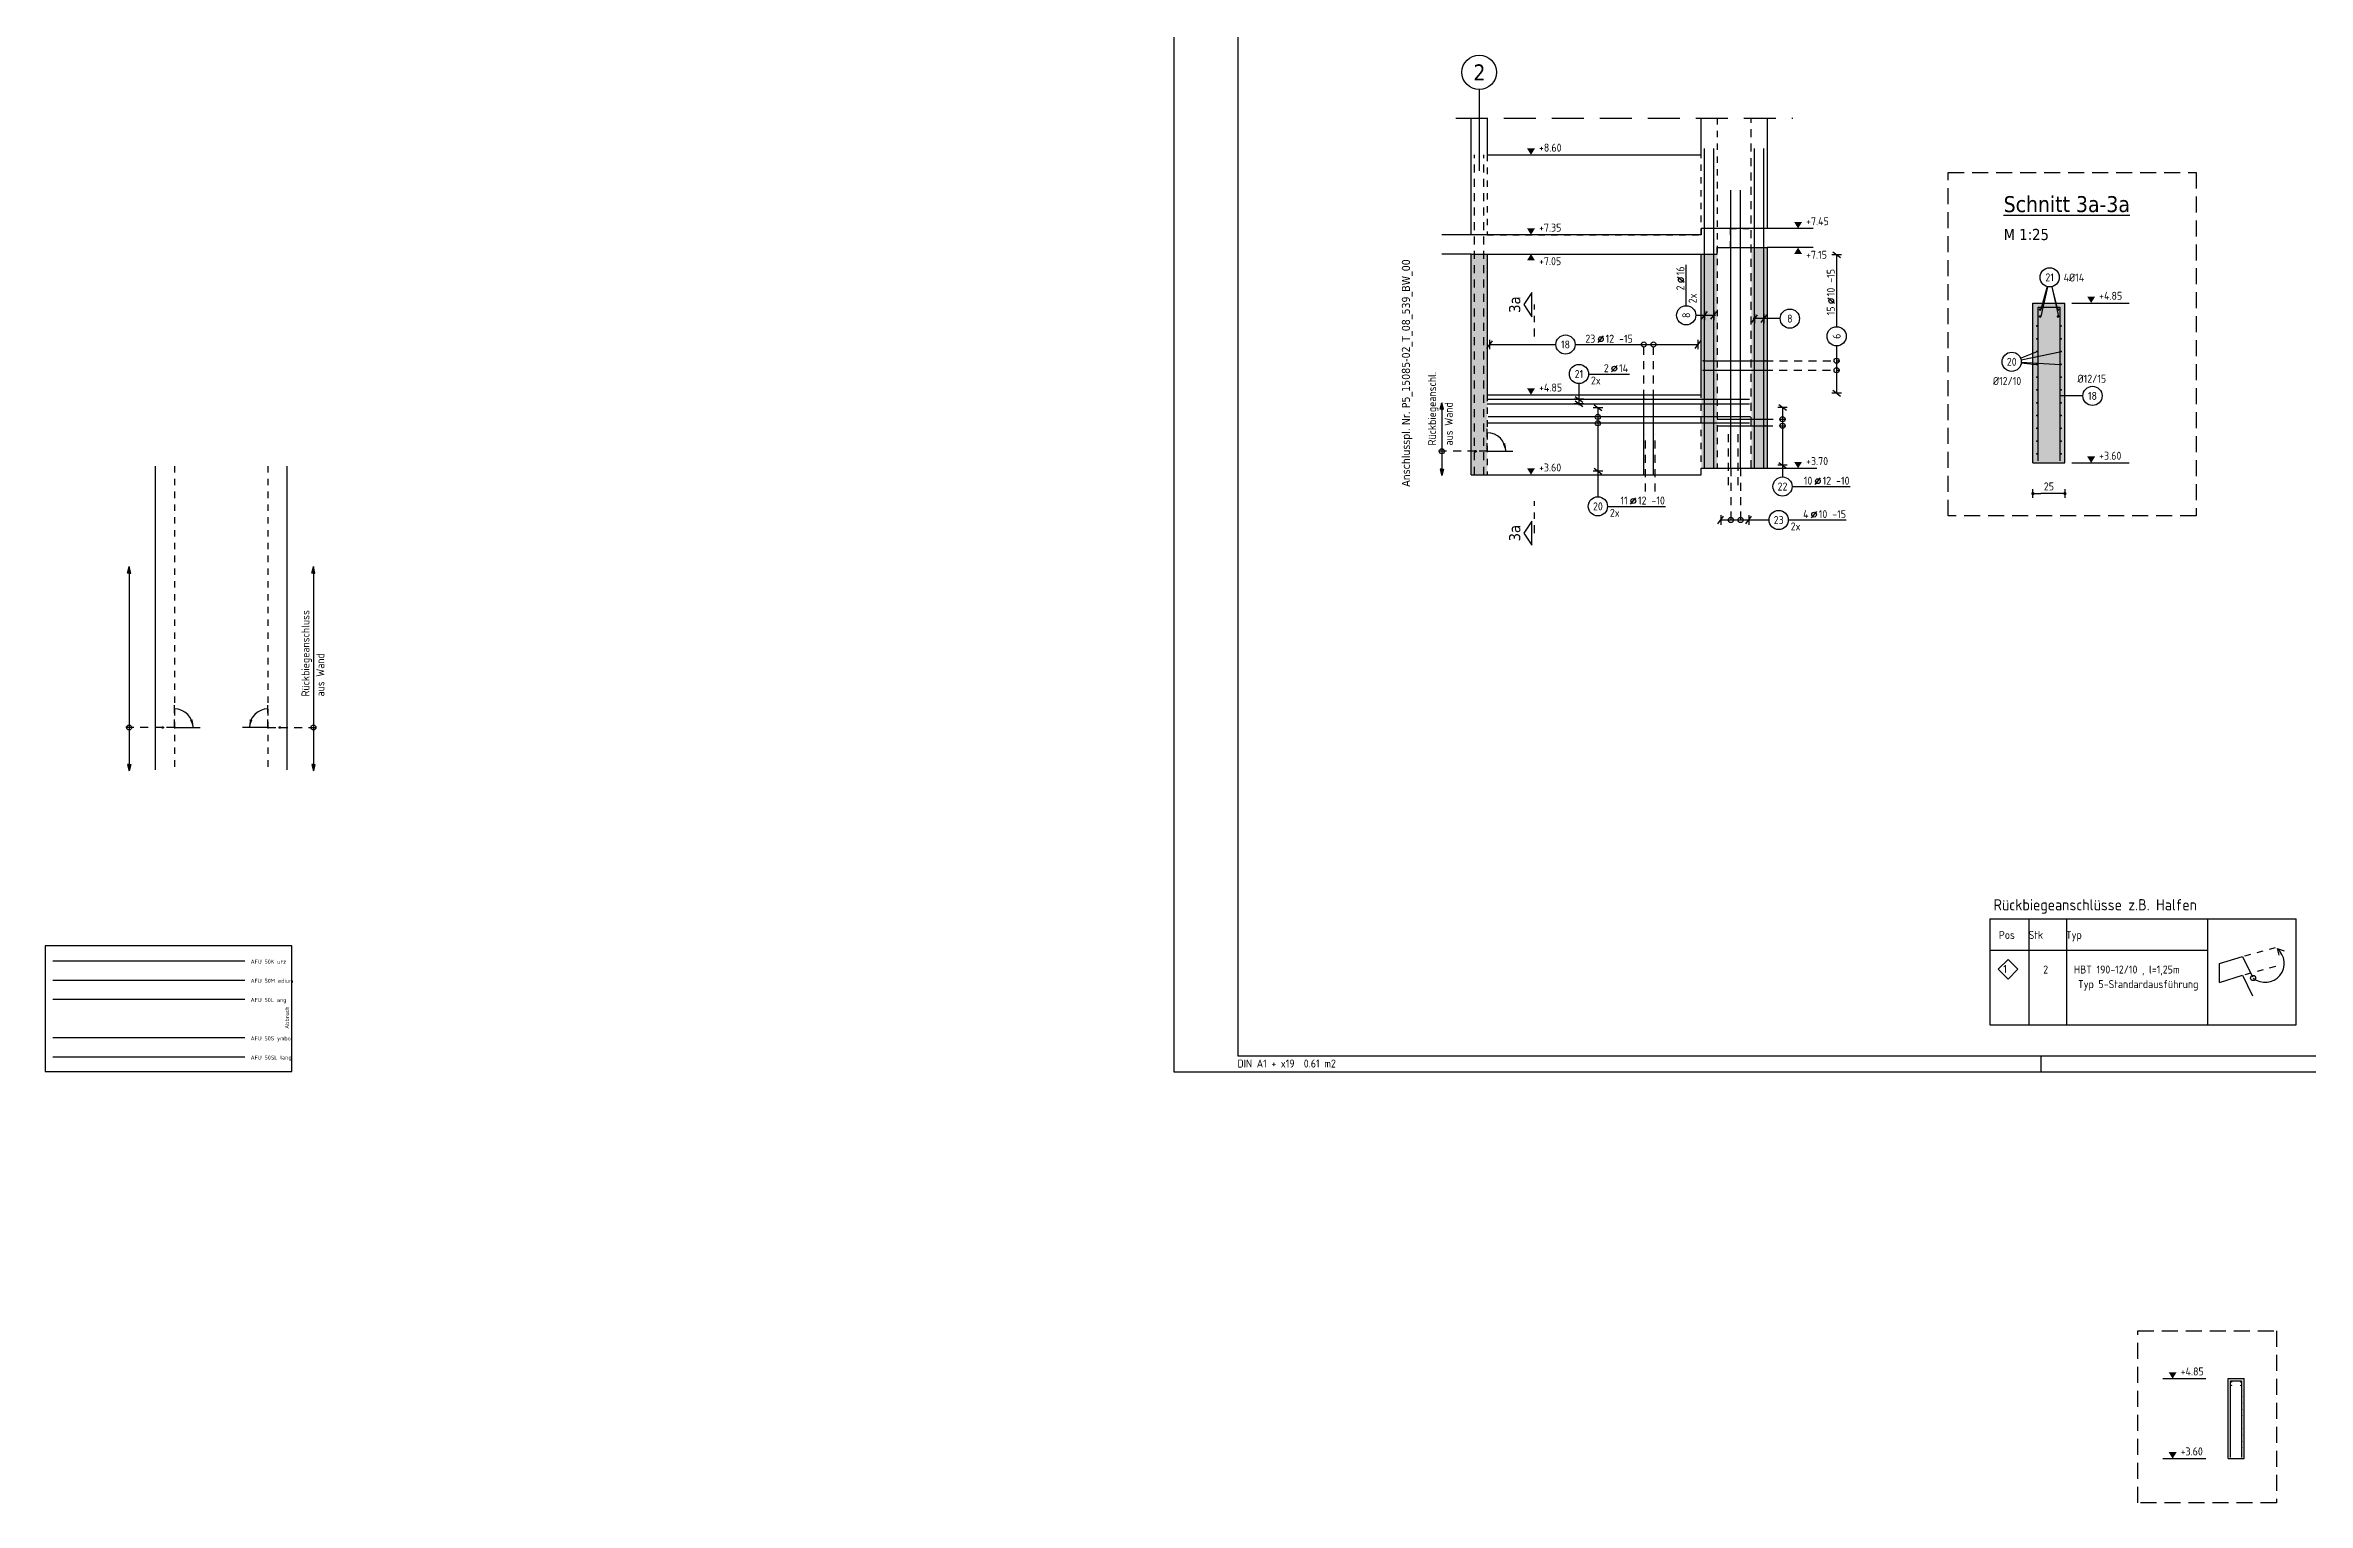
# Model space of a CAD drawing. Extents: x -17.6 to 69.1, y -6.7 to 29.7.
# Drawn here: x -17.63 to 17.72, y -6.74 to 16.05 of the extents above; entities that cross this region are included whole.
import ezdxf
from ezdxf.enums import TextEntityAlignment as Align

# ---------------------------------------------------------------- set-up
doc = ezdxf.new("R2010")
doc.units = 0
doc.header["$LTSCALE"] = 0.5
for name, pattern in [('AUSGEZOGEN', [1000.01, 1000, 0.01]), ('DASHDOTSMALL', [1.05, 0.5, -0.25, 0.05, -0.25]), ('DASHEDX2', [1.5, 1, -0.5]), ('DOT', [0.175, 0.05, -0.125]), ('HIDDEN', [0.375, 0.25, -0.125]), ('PUNKT', [0.175, 0.05, -0.125]), ('STRICHLINIE', [0.75, 0.5, -0.25]), ('STRICHPUNKT2', [0.55, 0.25, -0.125, 0.05, -0.125]), ('VERDECKT', [0.375, 0.25, -0.125])]:
    doc.linetypes.add(name, pattern=pattern)
for name, color, linetype in [('ACHSEN', 7, 'Continuous'), ('AFU', 7, 'Continuous'), ('BETON', 7, 'Continuous'), ('DETAIL', 7, 'Continuous'), ('DRUEBER', 7, 'Continuous'), ('grau_mittel', 7, 'Continuous'), ('HBT', 7, 'Continuous'), ('HILFE', 7, 'Continuous'), ('koten', 7, 'Continuous'), ('MASSE', 7, 'Continuous'), ('OBJEKT', 7, 'Continuous'), ('RAHMEN', 7, 'Continuous'), ('RND', 7, 'Continuous'), ('SCHNITTE', 7, 'Continuous'), ('SFP_Achsen', 7, 'Continuous'), ('TEXT', 7, 'Continuous'), ('VERDECKT', 7, 'Continuous')]:
    doc.layers.add(name, color=color, linetype=linetype)
doc.styles.add('helv', font='tahoma.ttf')
doc.styles.add('liste', font='isocp-e.shx')
doc.styles.add('txt', font='isocp.shx')
doc.linetypes.add('ABBRUCH', pattern='A,0.15,-0.15,["x",Standard,S=0.07,R=0,X=-0.1,Y=-0.0238],-0.005', length=0.305)
doc.linetypes.add('AFU_50K', pattern='A,0.15,["/",Standard,S=0.2,R=0,X=-0.01,Y=-0.1],0.07,["/",Standard,S=0.2,R=0,X=-0.01,Y=-0.1],0.15', length=0.37)
doc.linetypes.add('AFU_50L', pattern='A,0.75,["/",Standard,S=0.2,R=0,X=-0.01,Y=-0.1],0.07,["/",Standard,S=0.2,R=0,X=-0.01,Y=-0.1],0.75', length=1.57)
doc.linetypes.add('AFU_50M', pattern='A,0.45,["/",Standard,S=0.2,R=0,X=-0.01,Y=-0.1],0.07,["/",Standard,S=0.2,R=0,X=-0.01,Y=-0.1],0.45', length=0.97)
doc.linetypes.add('AFU_50S', pattern='A,0,-0.15,["/",Standard,S=0.2,R=0,X=-0.01,Y=-0.1],0,-0.07,["/",Standard,S=0.2,R=0,X=-0.01,Y=-0.1],-0.15', length=0.37)
doc.linetypes.add('AFU_50SL', pattern='A,0,-0.75,["/",Standard,S=0.2,R=0,X=-0.01,Y=-0.1],0,-0.07,["/",Standard,S=0.2,R=0,X=-0.01,Y=-0.1],-0.75', length=1.57)
doc.dimstyles.new('DOT_I', dxfattribs={"dimscale": 0.5, "dimtxt": 0.25, "dimasz": 0.25, "dimexe": 0.1, "dimexo": 0.3, "dimgap": 0.1, "dimtad": 1, "dimdec": 3, "dimzin": 3, "dimtxsty": 'txt', "dimblk": 'DOT', "dimblk1": 'DOT', "dimblk2": 'DOT', "dimsah": 1, "dimcen": 0.1, "dimse1": 1, "dimse2": 1, "dimazin": 0, "dimtfac": 1, "dimtdec": 4, "dimtix": 1, "dimtmove": 2, "dimatfit": 3, "dimfxl": 0, "dimtvp": 1, "dimtolj": 1, "dimtzin": 0, "dimarcsym": 0})

# ---------------------------------------------------------------- blocks, each defined once
blk = doc.blocks.new('okrd_o')
at = {"layer": 'koten', "color": 7, "linetype": 'Continuous'}
blk.add_solid([(-0.125, 0.202), (0.125, 0.202), (0, 0)], dxfattribs=at)
at = {"layer": 'koten', "style": 'txt'}
blk.add_attdef('OKRD', (0.25, 0.1), '', height=0.25, dxfattribs=at)
blk = doc.blocks.new('okrd_u')
at = {"layer": 'koten', "color": 7, "linetype": 'Continuous'}
blk.add_solid([(-0.125, -0.202), (0.125, -0.202), (0, 0)], dxfattribs=at)
at = {"layer": 'koten', "style": 'txt'}
blk.add_attdef('OKRD', (0.25, -0.35), '', height=0.25, dxfattribs=at)
blk = doc.blocks.new('A1-19-0')
at = {"layer": 'RAHMEN'}
for p, q in [((0, 59.4), (0, 0)), ((0, 0), (103.1, 0))]:
    blk.add_line(p, q, dxfattribs=at)
at = {"layer": 'RAHMEN', "color": 5}
for p, q in [((2, 58.9), (2, 0.5)), ((2, 0.5), (102.6, 0.5))]:
    blk.add_line(p, q, dxfattribs=at)
at = {"layer": 'RAHMEN', "color": 7}
blk.add_line((27.1, 0), (27.1, 0.5), dxfattribs=at)
at = {"layer": 'RAHMEN', "color": 7, "style": 'txt'}
blk.add_text('DIN A1 + x19  0.61 m2', height=0.25, dxfattribs=at).set_placement((1.989, 0.133))
blk = doc.blocks.new('PFEIL')
at = {"color": 7, "linetype": 'Continuous'}
blk.add_solid([(-1, -0.17), (-1, 0.17), (0, 0)], dxfattribs=at)
blk = doc.blocks.new('Pfeillinie')
at = {"layer": 'TEXT', "linetype": 'Continuous'}
blk.add_hatch(color=7, dxfattribs=at).paths.add_polyline_path([(0, 0), (-0.8, 0.2), (-0.8, 0), (-0.8, -0.2)])
at = {"layer": 'TEXT', "color": 7, "linetype": 'Continuous'}
for p, q in [((-0.8, 0), (-0.8, 0.2)), ((-0.8, 0.2), (0, 0)), ((-0.8, 0), (-0.8, -0.2)), ((-0.8, -0.2), (0, 0))]:
    blk.add_line(p, q, dxfattribs=at)
blk = doc.blocks.new('RND_LEI')
at = {"layer": 'RND', "color": 7, "linetype": 'Continuous'}
blk.add_line((1.022, 0.066), (1.19, 0.27), dxfattribs=at)
for centre, radius in [((0, 0), 0.3), ((1.106, 0.168), 0.075)]:
    blk.add_circle(centre, radius, dxfattribs=at)
at = {"layer": 'RND', "color": 7, "linetype": 'Continuous', "style": 'txt'}
blk.add_attdef('POSL', text='', height=0.25, dxfattribs=at).set_placement((0, 0), align=Align.MIDDLE)
blk.add_attdef('ANZ', text='', height=0.25, dxfattribs=at).set_placement((0.931, 0.057), align=Align.RIGHT)
for tag, p in [('DUM', (1.253, 0.057)), ('ABSTD', (1.674, 0.057)), ('POSTXT', (0.374, -0.327))]:
    blk.add_attdef(tag, p, '', height=0.25, dxfattribs=at)
blk = doc.blocks.new('lei_gre')
at = {"layer": 'RND', "color": 7, "linetype": 'Continuous'}
for p, q in [((-0.09, -0.12), (0.09, 0.12)), ((0, 0.15), (0, -0.15))]:
    blk.add_line(p, q, dxfattribs=at)
blk = doc.blocks.new('SCHN-2')
at = {"layer": 'SCHNITTE', "color": 6, "linetype": 'Continuous'}
blk.add_lwpolyline([(0.378, 0.088), (0, 0.34), (-0.378, 0.088)], close=True, dxfattribs=at)
at = {"layer": 'SCHNITTE', "color": 1, "linetype": 'DASHDOTSMALL', "style": 'helv'}
blk.add_attdef('SCHN-2', text='', height=0.35, dxfattribs=at).set_placement((0, 0.45), align=Align.CENTER)
blk = doc.blocks.new('DOT')
at = {"layer": 'MASSE', "color": 7, "linetype": 'Continuous'}
for p, q in [((0, 0), (-1, 0)), ((0, 0.54), (0, -0.54))]:
    blk.add_line(p, q, dxfattribs=at)
at = {"layer": 'MASSE', "color": 7, "linetype": 'Continuous', "const_width": 0.2}
blk.add_lwpolyline([(-0.1, 0, 1), (0.1, 0, 1)], format="xyb", close=True, dxfattribs=at)
blk = doc.blocks.new('*D23')
at = {"layer": 'Defpoints', "color": 0, "linetype": 'AUSGEZOGEN', "transparency": 16777216}
for p in [(13.423, 9.039), (13.423, 9.039), (13.923, 9.039)]:
    blk.add_point(p, dxfattribs=at)
at = {"layer": 'MASSE', "color": 0, "linetype": 'AUSGEZOGEN', "lineweight": -2, "transparency": 16777216}
blk.add_line((13.798, 9.039), (13.548, 9.039), dxfattribs=at)
at = {"layer": 'MASSE', "color": 0, "linetype": 'AUSGEZOGEN', "lineweight": -2, "transparency": 16777216, "xscale": 0.125, "yscale": 0.125, "zscale": 0.125, "rotation": 180}
blk.add_blockref('DOT', (13.423, 9.039), dxfattribs=at)
at = {"layer": 'MASSE', "color": 0, "linetype": 'AUSGEZOGEN', "lineweight": -2, "transparency": 16777216, "xscale": 0.125, "yscale": 0.125, "zscale": 0.125}
blk.add_blockref('DOT', (13.923, 9.039), dxfattribs=at)
at = {"layer": 'MASSE', "color": 0, "linetype": 'AUSGEZOGEN', "transparency": 16777216, "insert": (13.673, 9.151), "char_height": 0.125, "attachment_point": 5, "style": 'txt'}
blk.add_mtext('\\A1;25', dxfattribs=at)
blk = doc.blocks.new('RND_HIN')
at = {"layer": 'RND', "color": 7, "linetype": 'Continuous'}
blk.add_circle((0, 0), 0.3, dxfattribs=at)
at = {"layer": 'RND', "color": 7, "linetype": 'Continuous', "style": 'txt'}
blk.add_attdef('POSI', text='', height=0.25, dxfattribs=at).set_placement((0, 0), align=Align.MIDDLE)

msp = doc.modelspace()

# ---------------------------------------------------------------- hatches: boundary and pattern name
at = {"layer": 'grau_mittel'}
for points in [[(4.897, 12.784), (4.647, 12.784), (4.647, 9.334), (4.897, 9.334), (4.897, 10.584)], [(13.923, 12.018), (13.423, 12.018), (13.423, 9.518), (13.923, 9.518)]]:
    msp.add_hatch(color=61, dxfattribs=at).paths.add_polyline_path(points)
h = msp.add_hatch(color=61, dxfattribs=at)
h.paths.add_polyline_path([(9.022, 9.434), (9.272, 9.434), (9.272, 12.884), (9.022, 12.884)])
h.paths.add_polyline_path([(8.242, 10.584), (8.242, 9.434), (8.492, 9.434), (8.492, 12.784), (8.242, 12.784)])

# ---------------------------------------------------------------- linework, layer by layer
at = {"layer": 'ACHSEN', "color": 140, "linetype": 'AUSGEZOGEN'}
msp.add_line((4.772, 15.354), (4.772, 14.085), dxfattribs=at)
at = {"layer": 'AFU', "color": 8, "linetype": 'AFU_50L'}
for p, q in [((8.242, 13.084), (4.647, 13.084)), ((4.647, 9.334), (8.242, 9.334)), ((-14.515, 1.129), (-17.515, 1.129))]:
    msp.add_line(p, q, dxfattribs=at)
at = {"layer": 'AFU', "color": 8, "linetype": 'AFU_50M'}
for p, q in [((9.272, 13.184), (8.242, 13.184)), ((8.242, 13.184), (8.242, 13.084)), ((8.492, 12.884), (9.272, 12.884)), ((8.492, 12.784), (8.492, 12.884)), ((8.242, 9.434), (9.272, 9.434)), ((8.242, 9.334), (8.242, 9.434)), ((-14.515, 1.429), (-17.515, 1.429))]:
    msp.add_line(p, q, dxfattribs=at)
at = {"layer": 'AFU', "color": 8, "linetype": 'AFU_50K'}
for p, q in [((4.647, 12.784), (4.897, 12.784)), ((8.242, 12.784), (8.492, 12.784)), ((13.423, 9.518), (13.923, 9.518)), ((-14.515, 1.729), (-17.515, 1.729)), ((16.472, -6.047), (16.722, -6.047))]:
    msp.add_line(p, q, dxfattribs=at)
at = {"layer": 'AFU', "color": 8, "linetype": 'AFU_50S'}
msp.add_line((-14.515, 0.529), (-17.515, 0.529), dxfattribs=at)
at = {"layer": 'AFU', "color": 8, "linetype": 'AFU_50SL'}
msp.add_line((-14.515, 0.229), (-17.515, 0.229), dxfattribs=at)
at = {"layer": 'AFU', "color": 8, "linetype": 'ABBRUCH'}
msp.add_lwpolyline([(-17.633, 0.003), (-13.779, 0.003), (-13.779, 1.969), (-17.633, 1.969)], close=True, dxfattribs=at)
at = {"layer": 'BETON', "color": 6, "linetype": 'AUSGEZOGEN', "lineweight": -2}
for p, q in [((4.647, 13.084), (4.647, 14.91)), ((4.897, 14.91), (4.897, 14.334)), ((8.242, 14.334), (8.242, 14.91)), ((9.272, 14.91), (9.272, 13.184)), ((4.647, 9.334), (4.647, 12.784)), ((4.897, 12.784), (4.897, 10.584)), ((8.242, 10.584), (8.242, 12.784)), ((9.272, 12.884), (9.272, 9.434))]:
    msp.add_line(p, q, dxfattribs=at)
at = {"layer": 'BETON', "color": 6, "linetype": 'AUSGEZOGEN'}
for p, q in [((4.897, 14.334), (8.242, 14.334)), ((4.647, 13.084), (4.186, 13.084)), ((9.989, 13.184), (9.272, 13.184)), ((4.647, 12.784), (4.186, 12.784)), ((4.897, 12.784), (8.242, 12.784)), ((9.989, 12.884), (9.272, 12.884)), ((13.423, 9.518), (13.423, 12.018)), ((13.423, 12.018), (13.923, 12.018)), ((13.923, 9.518), (13.923, 12.018)), ((4.897, 10.584), (8.242, 10.584)), ((-15.913, 4.719), (-15.913, 9.469)), ((-13.853, 4.719), (-13.853, 9.469)), ((16.472, -4.797), (16.722, -4.797)), ((16.472, -6.047), (16.472, -4.797)), ((16.722, -6.047), (16.722, -4.797))]:
    msp.add_line(p, q, dxfattribs=at)
at = {"layer": 'DETAIL', "color": 102, "linetype": 'STRICHLINIE'}
for points in [[(12.099, 8.689), (12.099, 14.06), (15.975, 14.06), (15.975, 8.689)], [(15.063, -6.737), (15.063, -4.051), (17.229, -4.051), (17.229, -6.737)]]:
    msp.add_lwpolyline(points, close=True, dxfattribs=at)
at = {"layer": 'DRUEBER', "color": 7, "linetype": 'PUNKT', "lineweight": -2}
for p, q in [((8.492, 14.91), (8.492, 9.434)), ((4.897, 14.334), (4.897, 13.084)), ((8.242, 13.084), (8.242, 14.334)), ((8.692, 13.184), (8.692, 12.884)), ((4.897, 10.584), (4.897, 9.334)), ((8.242, 9.334), (8.242, 10.584))]:
    msp.add_line(p, q, dxfattribs=at)
at = {"layer": 'DRUEBER', "color": 7, "linetype": 'DOT'}
for p, q in [((4.897, 13.084), (8.242, 13.084)), ((8.692, 13.184), (9.022, 13.184)), ((8.692, 12.884), (9.022, 12.884)), ((-15.613, 9.469), (-15.613, 4.719)), ((-14.153, 9.469), (-14.153, 4.719))]:
    msp.add_line(p, q, dxfattribs=at)
at = {"layer": 'HBT', "color": 5, "linetype": 'Continuous'}
for p, q in [((12.748, 2.389), (17.537, 2.389)), ((12.748, 2.389), (12.748, 0.732)), ((12.748, 2.389), (17.537, 2.389)), ((17.537, 0.732), (17.537, 2.389)), ((12.748, 0.732), (17.537, 0.732)), ((12.748, 0.732), (17.537, 0.732))]:
    msp.add_line(p, q, dxfattribs=at)
at = {"layer": 'HILFE', "color": 102, "linetype": 'DASHEDX2'}
msp.add_line((4.405, 14.91), (9.672, 14.91), dxfattribs=at)
at = {"layer": 'HILFE', "color": 102, "linetype": 'AUSGEZOGEN'}
for p, q in [((14.031, 12.018), (14.928, 12.018)), ((9.272, 9.434), (10.045, 9.434)), ((14.031, 9.518), (14.928, 9.518)), ((15.455, -4.797), (16.125, -4.797)), ((15.455, -6.047), (16.125, -6.047))]:
    msp.add_line(p, q, dxfattribs=at)
at = {"layer": 'OBJEKT', "color": 7, "linetype": 'Continuous'}
for p, q in [((13.357, 2.389), (13.357, 0.732)), ((13.946, 2.389), (13.946, 0.732)), ((16.149, 2.389), (16.149, 0.732))]:
    msp.add_line(p, q, dxfattribs=at)
at = {"layer": 'RND', "color": 7, "linetype": 'AUSGEZOGEN'}
for p, q in [((10.356, 12.772), (10.356, 11.648)), ((8.006, 11.976), (8.006, 12.616)), ((4.934, 11.369), (5.97, 11.369)), ((6.27, 11.369), (8.189, 11.369)), ((10.356, 11.348), (10.356, 10.608)), ((6.48, 10.908), (7.12, 10.908)), ((6.626, 10.381), (6.626, 9.389)), ((9.511, 10.386), (9.511, 9.481)), ((6.626, 9.389), (6.626, 8.989)), ((9.511, 9.481), (9.511, 9.299)), ((6.776, 8.839), (7.682, 8.839)), ((9.661, 9.149), (10.567, 9.149)), ((8.546, 8.626), (8.983, 8.626)), ((8.983, 8.626), (9.301, 8.626)), ((9.601, 8.626), (10.507, 8.626))]:
    msp.add_line(p, q, dxfattribs=at)
at = {"layer": 'RND', "color": 102, "linetype": 'AUSGEZOGEN'}
for p, q in [((13.645, 12.274), (13.545, 11.915)), ((13.652, 12.272), (13.545, 11.806)), ((13.719, 12.272), (13.825, 11.806)), ((13.72, 12.273), (13.805, 11.915)), ((8.156, 11.826), (8.464, 11.826)), ((9.475, 11.774), (9.053, 11.774)), ((13.231, 11.155), (13.492, 11.259)), ((13.239, 11.129), (13.87, 11.259)), ((13.241, 11.084), (13.478, 11.059)), ((13.242, 11.091), (13.856, 11.059)), ((6.33, 10.758), (6.33, 10.422)), ((14.204, 10.566), (13.843, 10.566)), ((17.24, 1.927), (17.347, 1.893)), ((17.24, 1.927), (17.265, 1.823))]:
    msp.add_line(p, q, dxfattribs=at)
at = {"layer": 'RND', "color": 102, "linetype": 'VERDECKT'}
for p, q in [((7.343, 10.534), (7.343, 11.419)), ((7.493, 10.534), (7.493, 11.419)), ((9.235, 10.966), (10.406, 10.966)), ((9.241, 11.116), (10.406, 11.116)), ((9.235, 10.1), (9.561, 10.1)), ((9.241, 10.2), (9.561, 10.2)), ((4.713, 9.7), (4.138, 9.7)), ((8.705, 9.434), (8.705, 8.576)), ((8.855, 9.434), (8.855, 8.576)), ((-15.798, 5.382), (-16.373, 5.382)), ((-13.969, 5.382), (-13.394, 5.382))]:
    msp.add_line(p, q, dxfattribs=at)
at = {"layer": 'RND', "color": 1, "linetype": 'AUSGEZOGEN'}
for p, q in [((16.34, 1.693), (16.697, 1.801)), ((16.697, 1.801), (16.854, 1.482)), ((16.34, 1.397), (16.34, 1.693)), ((16.34, 1.397), (16.697, 1.51)), ((16.697, 1.51), (16.854, 1.19))]:
    msp.add_line(p, q, dxfattribs=at)
at = {"layer": 'RND', "color": 1, "linetype": 'DOT'}
for p, q in [((16.734, 1.811), (17.216, 1.944)), ((16.737, 1.519), (17.216, 1.653))]:
    msp.add_line(p, q, dxfattribs=at)
at = {"layer": 'RND', "color": 7, "linetype": 'HIDDEN'}
for points in [[(4.7, 9.334), (4.7, 14.334)], [(4.846, 9.334), (4.846, 14.334)], [(7.371, 9.07), (7.371, 9.97)], [(7.521, 9.07), (7.521, 9.97)], [(8.668, 9.17), (8.668, 10.07)], [(8.818, 9.17), (8.818, 10.07)]]:
    msp.add_lwpolyline(points, dxfattribs=at)
at = {"layer": 'RND', "color": 1, "linetype": 'AUSGEZOGEN'}
for points in [[(8.292, 9.434), (8.292, 14.434)], [(8.438, 9.434), (8.438, 14.434)], [(9.075, 9.434), (9.075, 14.434)], [(9.221, 9.434), (9.221, 14.434)], [(8.705, 9.434), (8.705, 13.784)], [(8.855, 9.434), (8.855, 13.784)], [(13.503, 9.552), (13.503, 11.952), (13.843, 11.952), (13.843, 9.552)], [(8.271, 11.116), (9.241, 11.116)], [(8.271, 10.966), (9.241, 10.966)], [(4.897, 10.513), (8.997, 10.513)], [(4.897, 10.443), (8.997, 10.443)], [(7.343, 9.334), (7.343, 10.534)], [(7.493, 9.334), (7.493, 10.534)], [(8.997, 10.138), (4.897, 10.138)], [(9.01, 10.238), (4.91, 10.238)], [(8.491, 10.2), (9.241, 10.2)], [(8.491, 10.1), (9.241, 10.1)], [(16.512, -6.03), (16.512, -4.83), (16.682, -4.83), (16.682, -6.03)]]:
    msp.add_lwpolyline(points, dxfattribs=at)
at = {"layer": 'RND', "color": 7, "linetype": 'AUSGEZOGEN'}
for points, const_width in [([(13.478, 11.659, 1), (13.492, 11.659, 1)], 0.014), ([(13.525, 11.915, 1), (13.545, 11.915, 1)], 0.02), ([(13.525, 11.806, 1), (13.545, 11.806, 1)], 0.02), ([(13.805, 11.915, 1), (13.825, 11.915, 1)], 0.02), ([(13.805, 11.806, 1), (13.825, 11.806, 1)], 0.02), ([(13.856, 11.659, 1), (13.87, 11.659, 1)], 0.014), ([(13.478, 11.459, 1), (13.492, 11.459, 1)], 0.014), ([(13.856, 11.459, 1), (13.87, 11.459, 1)], 0.014), ([(8.265, 11.116, 1), (8.277, 11.116, 1)], 0.0125), ([(8.265, 10.966, 1), (8.277, 10.966, 1)], 0.0125), ([(9.235, 11.116, 1), (9.247, 11.116, 1)], 0.0125), ([(9.235, 10.966, 1), (9.247, 10.966, 1)], 0.0125), ([(13.478, 11.259, 1), (13.492, 11.259, 1)], 0.014), ([(13.478, 11.059, 1), (13.492, 11.059, 1)], 0.014), ([(13.856, 11.259, 1), (13.87, 11.259, 1)], 0.014), ([(13.856, 11.059, 1), (13.87, 11.059, 1)], 0.014), ([(13.478, 10.859, 1), (13.492, 10.859, 1)], 0.014), ([(13.478, 10.659, 1), (13.492, 10.659, 1)], 0.014), ([(13.856, 10.859, 1), (13.87, 10.859, 1)], 0.014), ([(13.856, 10.659, 1), (13.87, 10.659, 1)], 0.014), ([(7.337, 10.534, 1), (7.349, 10.534, 1)], 0.0125), ([(7.487, 10.534, 1), (7.499, 10.534, 1)], 0.0125), ([(13.478, 10.459, 1), (13.492, 10.459, 1)], 0.014), ([(13.478, 10.259, 1), (13.492, 10.259, 1)], 0.014), ([(13.856, 10.459, 1), (13.87, 10.459, 1)], 0.014), ([(13.856, 10.259, 1), (13.87, 10.259, 1)], 0.014), ([(9.235, 10.2, 1), (9.247, 10.2, 1)], 0.0125), ([(9.235, 10.1, 1), (9.247, 10.1, 1)], 0.0125), ([(13.478, 10.059, 1), (13.492, 10.059, 1)], 0.014), ([(13.856, 10.059, 1), (13.87, 10.059, 1)], 0.014), ([(13.478, 9.859, 1), (13.492, 9.859, 1)], 0.014), ([(13.478, 9.659, 1), (13.492, 9.659, 1)], 0.014), ([(13.856, 9.859, 1), (13.87, 9.859, 1)], 0.014), ([(13.856, 9.659, 1), (13.87, 9.659, 1)], 0.014), ([(16.523, -4.849, 1), (16.533, -4.849, 1)], 0.01), ([(16.523, -4.903, 1), (16.533, -4.903, 1)], 0.01), ([(16.663, -4.849, 1), (16.673, -4.849, 1)], 0.01), ([(16.663, -4.903, 1), (16.673, -4.903, 1)], 0.01), ([(16.499, -4.977, 1), (16.506, -4.977, 1)], 0.007), ([(16.499, -5.077, 1), (16.506, -5.077, 1)], 0.007), ([(16.499, -5.177, 1), (16.506, -5.177, 1)], 0.007), ([(16.499, -5.277, 1), (16.506, -5.277, 1)], 0.007), ([(16.689, -4.977, 1), (16.696, -4.977, 1)], 0.007), ([(16.689, -5.077, 1), (16.696, -5.077, 1)], 0.007), ([(16.689, -5.177, 1), (16.696, -5.177, 1)], 0.007), ([(16.689, -5.277, 1), (16.696, -5.277, 1)], 0.007), ([(16.499, -5.377, 1), (16.506, -5.377, 1)], 0.007), ([(16.499, -5.477, 1), (16.506, -5.477, 1)], 0.007), ([(16.499, -5.577, 1), (16.506, -5.577, 1)], 0.007), ([(16.689, -5.377, 1), (16.696, -5.377, 1)], 0.007), ([(16.689, -5.477, 1), (16.696, -5.477, 1)], 0.007), ([(16.689, -5.577, 1), (16.696, -5.577, 1)], 0.007), ([(16.499, -5.677, 1), (16.506, -5.677, 1)], 0.007), ([(16.499, -5.777, 1), (16.506, -5.777, 1)], 0.007), ([(16.499, -5.877, 1), (16.506, -5.877, 1)], 0.007), ([(16.499, -5.977, 1), (16.506, -5.977, 1)], 0.007), ([(16.689, -5.677, 1), (16.696, -5.677, 1)], 0.007), ([(16.689, -5.777, 1), (16.696, -5.777, 1)], 0.007), ([(16.689, -5.877, 1), (16.696, -5.877, 1)], 0.007), ([(16.689, -5.977, 1), (16.696, -5.977, 1)], 0.007)]:
    msp.add_lwpolyline(points, format="xyb", close=True, dxfattribs=dict(at, const_width=const_width))
at = {"layer": 'RND', "color": 102, "linetype": 'AUSGEZOGEN'}
for points in [[(4.188, 10.458), (4.188, 9.319)], [(-16.323, 7.897), (-16.323, 4.704)], [(-13.444, 7.897), (-13.444, 4.704)]]:
    msp.add_lwpolyline(points, dxfattribs=at)
at = {"layer": 'RND', "color": 7, "linetype": 'AUSGEZOGEN'}
msp.add_lwpolyline([(13.188, 1.602), (13.034, 1.756), (12.88, 1.602), (13.034, 1.448)], close=True, dxfattribs=at)
for centre in [(7.343, 11.369), (7.493, 11.369), (10.356, 11.116), (10.356, 10.966), (6.626, 10.238), (6.626, 10.138), (9.511, 10.2), (9.511, 10.1), (4.188, 9.7), (8.705, 8.626), (8.855, 8.626), (-16.323, 5.382), (-13.444, 5.382), (16.863, 1.466)]:
    msp.add_circle(centre, 0.04, dxfattribs=at)
at = {"layer": 'RND', "color": 102, "linetype": 'AUSGEZOGEN'}
msp.add_arc((17.051, 1.696), 0.298, 230.7764, 50.6423, dxfattribs=at)
at = {"layer": 'SCHNITTE', "color": 6, "linetype": 'STRICHPUNKT2'}
for p, q in [((5.638, 11.493), (5.638, 11.993)), ((5.638, 8.42), (5.638, 8.92))]:
    msp.add_line(p, q, dxfattribs=at)
at = {"layer": 'SFP_Achsen', "color": 7, "linetype": 'AUSGEZOGEN'}
msp.add_circle((4.772, 15.624), 0.27, dxfattribs=at)
at = {"layer": 'TEXT', "color": 7, "linetype": 'VERDECKT'}
for p, q in [((4.897, 9.7), (4.713, 9.7)), ((-15.613, 5.382), (-15.798, 5.382)), ((-14.153, 5.382), (-13.969, 5.382))]:
    msp.add_line(p, q, dxfattribs=at)
at = {"layer": 'TEXT', "color": 7, "linetype": 'Continuous'}
msp.add_line((12.748, 1.902), (16.149, 1.902), dxfattribs=at)
at = {"layer": 'TEXT', "color": 7, "linetype": 'VERDECKT'}
for points in [[(4.897, 9.7), (4.897, 10.1)], [(-15.613, 5.382), (-15.613, 5.782)], [(-14.153, 5.382), (-14.153, 5.782)]]:
    msp.add_lwpolyline(points, dxfattribs=at)
at = {"layer": 'TEXT', "color": 1, "linetype": 'AUSGEZOGEN'}
for points in [[(4.897, 9.7), (5.297, 9.7)], [(-15.613, 5.382), (-15.213, 5.382)], [(-14.153, 5.382), (-14.553, 5.382)]]:
    msp.add_lwpolyline(points, dxfattribs=at)
at = {"layer": 'TEXT', "color": 7, "linetype": 'VERDECKT'}
for centre in [(4.713, 9.7), (-15.798, 5.382), (-13.969, 5.382)]:
    msp.add_circle(centre, 0.012, dxfattribs=at)
at = {"layer": 'TEXT', "color": 102, "linetype": 'AUSGEZOGEN'}
for centre, start, end in [((4.897, 9.7), 0, 90), ((-15.613, 5.382), 0, 90), ((-14.153, 5.382), 90, 180)]:
    msp.add_arc(centre, 0.29, start, end, dxfattribs=at)
at = {"layer": 'VERDECKT', "color": 7, "linetype": 'VERDECKT', "lineweight": -2}
msp.add_line((9.022, 9.434), (9.022, 14.91), dxfattribs=at)

# ---------------------------------------------------------------- block references
at = {"layer": 'koten', "color": 8, "linetype": 'AFU_50M', "xscale": 0.5, "yscale": 0.5, "zscale": 0.5}
for name, p, values in [('okrd_o', (5.581, 14.334), {'OKRD': '+8.60'}), ('okrd_o', (9.754, 13.184), {'OKRD': '+7.45'}), ('okrd_u', (9.754, 12.884), {'OKRD': '+7.15'}), ('okrd_o', (14.333, 12.018), {'OKRD': '+4.85'}), ('okrd_o', (5.581, 10.584), {'OKRD': '+4.85'}), ('okrd_o', (9.754, 9.434), {'OKRD': '+3.70'}), ('okrd_o', (15.606, -4.797), {'OKRD': '+4.85'})]:
    msp.add_blockref(name, p, dxfattribs=at).add_auto_attribs(values)
at = {"layer": 'koten', "color": 6, "linetype": 'AUSGEZOGEN', "xscale": 0.5, "yscale": 0.5, "zscale": 0.5}
for name, p, values in [('okrd_o', (5.581, 13.084), {'OKRD': '+7.35'}), ('okrd_u', (5.581, 12.784), {'OKRD': '+7.05'})]:
    msp.add_blockref(name, p, dxfattribs=at).add_auto_attribs(values)
at = {"layer": 'koten', "color": 7, "linetype": 'AUSGEZOGEN'}
ref = msp.add_blockref('okrd_o', (14.333, 9.518), dxfattribs=dict(at, xscale=0.5, yscale=0.5, zscale=0.5))
ref.add_attrib('OKRD', '+3.60', (14.458, 9.568), dxfattribs={"layer": '0', "color": 0, "linetype": 'ByBlock', "height": 0.125, "style": 'txt'})
ref = msp.add_blockref('okrd_o', (5.581, 9.334), dxfattribs=dict(at, xscale=0.5, yscale=0.5, zscale=0.5))
ref.add_attrib('OKRD', '+3.60', (5.706, 9.384), dxfattribs={"layer": '0', "color": 0, "linetype": 'ByBlock', "height": 0.125, "style": 'txt'})
ref = msp.add_blockref('okrd_o', (15.606, -6.047), dxfattribs=dict(at, xscale=0.5, yscale=0.5, zscale=0.5))
ref.add_attrib('OKRD', '+3.60', (15.731, -5.997), dxfattribs={"layer": '0', "color": 0, "linetype": 'ByBlock', "height": 0.125, "style": 'txt'})
at = {"layer": 'RAHMEN', "color": 7, "linetype": 'AUSGEZOGEN', "xscale": 0.5, "yscale": 0.5, "zscale": 0.5}
msp.add_blockref('A1-19-0', (0, 0), dxfattribs=at)
at = {"layer": 'RND', "color": 7, "linetype": 'AUSGEZOGEN', "xscale": 0.5, "yscale": 0.5, "zscale": 0.5, "rotation": 270}
for p in [(10.356, 12.772), (10.356, 10.608), (6.626, 10.381), (9.511, 10.386), (6.626, 9.389), (9.511, 9.481)]:
    msp.add_blockref('lei_gre', p, dxfattribs=at)
at = {"layer": 'RND', "color": 7, "linetype": 'AUSGEZOGEN', "xscale": 0.5, "yscale": 0.5, "zscale": 0.5, "rotation": 90}
for p, values in [((8.006, 11.826), {'POSL': '8', 'DUM': '16', 'ANZ': '2', 'POSTXT': '2x'}), ((10.356, 11.498), {'POSL': '6', 'DUM': '10', 'ANZ': '15', 'ABSTD': '-15'})]:
    msp.add_blockref('RND_LEI', p, dxfattribs=at).add_auto_attribs(values)
at = {"layer": 'RND', "color": 7, "linetype": 'AUSGEZOGEN', "xscale": 0.5, "yscale": 0.5, "zscale": 0.5}
for name, p, values in [('RND_HIN', (13.685, 12.419), {'POSI': '21'}), ('RND_HIN', (9.625, 11.774), {'POSI': '8'}), ('RND_LEI', (6.12, 11.369), {'POSL': '18', 'DUM': '12', 'ANZ': '23', 'ABSTD': '-15'}), ('RND_LEI', (6.33, 10.908), {'POSL': '21', 'DUM': '14', 'ANZ': '2', 'POSTXT': '2x'}), ('RND_HIN', (13.092, 11.099), {'POSI': '20'}), ('RND_HIN', (14.354, 10.566), {'POSI': '18'}), ('RND_LEI', (9.511, 9.149), {'POSL': '22', 'DUM': '12', 'ANZ': '10', 'ABSTD': '-10'}), ('RND_LEI', (6.626, 8.839), {'POSL': '20', 'DUM': '12', 'ANZ': '11', 'ABSTD': '-10', 'POSTXT': '2x'}), ('RND_LEI', (9.451, 8.626), {'POSL': '23', 'DUM': '10', 'ANZ': '4', 'ABSTD': '-15', 'POSTXT': '2x'})]:
    msp.add_blockref(name, p, dxfattribs=at).add_auto_attribs(values)
at = {"layer": 'RND', "color": 102, "linetype": 'AUSGEZOGEN', "xscale": 0.5, "yscale": 0.5, "zscale": 0.5}
for p in [(8.292, 11.826), (8.438, 11.826)]:
    msp.add_blockref('lei_gre', p, dxfattribs=at)
at = {"layer": 'RND', "color": 7, "linetype": 'AUSGEZOGEN', "xscale": 0.5, "yscale": 0.5, "zscale": 0.5}
for p in [(9.075, 11.774), (9.221, 11.774), (4.934, 11.369), (8.189, 11.369), (8.546, 8.626), (8.983, 8.626)]:
    msp.add_blockref('lei_gre', p, dxfattribs=at)
at = {"layer": 'RND', "color": 102, "linetype": 'AUSGEZOGEN'}
for name, p, xscale, yscale, zscale, rotation in [('Pfeillinie', (4.188, 10.458), -0.125, 0.125, 0.125, 270), ('lei_gre', (6.33, 10.513), 0.5, 0.5, 0.5, 270), ('lei_gre', (6.33, 10.443), 0.5, 0.5, 0.5, 270), ('Pfeillinie', (4.188, 9.319), -0.125, 0.125, 0.125, 90), ('Pfeillinie', (-16.323, 7.897), -0.125, 0.125, 0.125, 270), ('Pfeillinie', (-13.444, 7.897), 0.125, 0.125, 0.125, 90), ('Pfeillinie', (-16.323, 4.704), -0.125, 0.125, 0.125, 90), ('Pfeillinie', (-13.444, 4.704), 0.125, 0.125, 0.125, 270)]:
    msp.add_blockref(name, p, dxfattribs=dict(at, xscale=xscale, yscale=yscale, zscale=zscale, rotation=rotation))
at = {"layer": 'SCHNITTE', "color": 6, "linetype": 'STRICHPUNKT2', "xscale": 0.5, "yscale": 0.5, "zscale": 0.5, "rotation": 90}
for p in [(5.638, 11.993), (5.638, 8.42)]:
    msp.add_blockref('SCHN-2', p, dxfattribs=at).add_auto_attribs({'SCHN-2': '3a'})
at = {"layer": 'TEXT', "color": 102, "linetype": 'AUSGEZOGEN', "yscale": 0.1250000000000026, "zscale": 0.1250000000000026}
for p, xscale, rotation in [((5.187, 9.7), -0.1250000000000026, 102.2409790208733), ((-15.323, 5.382), -0.1250000000000026, 102.2409790208733), ((-14.444, 5.382), 0.1250000000000026, 257.7590209791267)]:
    msp.add_blockref('PFEIL', p, dxfattribs=dict(at, xscale=xscale, rotation=rotation))

# ---------------------------------------------------------------- texts
at = {"layer": 'AFU', "color": 8, "linetype": 'AFU_50K', "style": 'txt'}
msp.add_text('AFU 50K urz', height=0.0625, dxfattribs=at).set_placement((-14.424, 1.691))
at = {"layer": 'AFU', "color": 8, "linetype": 'AFU_50M', "style": 'txt'}
msp.add_text('AFU 50M edium', height=0.0625, dxfattribs=at).set_placement((-14.424, 1.391))
at = {"layer": 'AFU', "color": 8, "linetype": 'AFU_50L', "style": 'txt'}
msp.add_text('AFU 50L ang', height=0.0625, dxfattribs=at).set_placement((-14.424, 1.091))
at = {"layer": 'AFU', "color": 8, "linetype": 'ABBRUCH', "style": 'txt'}
msp.add_text('Abbruch', height=0.0625, rotation=90, dxfattribs=at).set_placement((-13.824, 0.672))
at = {"layer": 'AFU', "color": 8, "linetype": 'AFU_50S', "style": 'txt'}
msp.add_text('AFU 50S ymbol', height=0.0625, dxfattribs=at).set_placement((-14.424, 0.491))
at = {"layer": 'AFU', "color": 8, "linetype": 'AFU_50SL', "style": 'txt'}
msp.add_text('AFU 50SL lang', height=0.0625, dxfattribs=at).set_placement((-14.424, 0.191))
at = {"layer": 'HBT', "color": 7, "linetype": 'Continuous', "style": 'liste'}
for s, p in [('  Pos   Stk     Typ          ', (12.748, 2.077)), ('   1  ', (12.746, 1.545)), ('2', (13.584, 1.536)), ('HBT 190-12/10 , l=1,25m', (14.064, 1.536))]:
    msp.add_text(s, height=0.125, dxfattribs=at).set_placement(p)
at = {"layer": 'SFP_Achsen', "color": 6, "linetype": 'AUSGEZOGEN', "style": 'helv'}
msp.add_text('2', height=0.25, dxfattribs=at).set_placement((4.681, 15.498))
at = {"layer": 'TEXT', "color": 6, "linetype": 'AUSGEZOGEN', "style": 'helv'}
msp.add_text('%%uSchnitt 3a-3a', height=0.25, dxfattribs=at).set_placement((12.966, 13.439))
at = {"layer": 'TEXT', "color": 1, "linetype": 'AUSGEZOGEN'}
for s, style, p in [('M 1:25', 'helv', (12.966, 13.002)), ('Rückbiegeanschlüsse z.B. Halfen', 'txt', (12.809, 2.524))]:
    msp.add_text(s, height=0.175, dxfattribs=dict(at, style=style)).set_placement(p)
at = {"layer": 'TEXT', "color": 7, "linetype": 'AUSGEZOGEN'}
for s, style, p in [('Anschlusspl. Nr. P5_15085-02_T_08_539_BW_00', 'helv', (3.689, 9.146)), ('Rückbiegeanschl.', 'txt', (4.097, 9.79)), ('aus Wand ', 'txt', (4.358, 9.79)), ('Rückbiegeanschluss', 'txt', (-13.505, 5.867)), ('aus Wand ', 'txt', (-13.273, 5.867))]:
    msp.add_text(s, height=0.125, rotation=90, dxfattribs=dict(at, style=style)).set_placement(p)
at = {"layer": 'TEXT', "color": 7, "linetype": 'AUSGEZOGEN', "style": 'txt'}
for s, p in [('4%%C14', (13.903, 12.353)), ('%%C12/10', (12.797, 10.736)), ('%%C12/15', (14.119, 10.772))]:
    msp.add_text(s, height=0.125, dxfattribs=at).set_placement(p)
at = {"layer": 'TEXT', "color": 7, "linetype": 'Continuous', "style": 'txt'}
msp.add_text('Typ 5-Standardausführung', height=0.125, dxfattribs=at).set_placement((15.068, 1.308), align=Align.CENTER)

# ---------------------------------------------------------------- dimensions: what is measured, and where the dimension line sits
at = {"layer": 'MASSE', "color": 7, "linetype": 'AUSGEZOGEN'}
dim = msp.add_linear_dim(base=(13.423, 9.039), p1=(13.923, 9.039), p2=(13.423, 9.039), dimstyle='DOT_I', override={"dimdec": 0, "dimlfac": 50}, dxfattribs=at)
dim.commit()
dim.dimension.update_dxf_attribs({"geometry": '*D23', "text_midpoint": (13.673, 9.151)})

doc.saveas('drawing.dxf')
